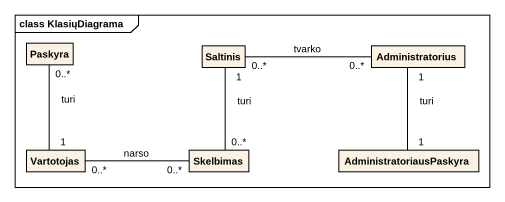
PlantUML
@startuml
mainframe class KlasiųDiagrama
hide circle
hide empty members
class Paskyra
class Saltinis
class Administratorius
class Vartotojas
class Skelbimas
class AdministratoriausPaskyra
Administratorius "0..*" -left- "0..*" Saltinis : tvarko
Administratorius "1" -- "1" AdministratoriausPaskyra : turi
Vartotojas "1" -up- "0..*" Paskyra : turi
Vartotojas "0..*" -right- "0..*" Skelbimas : narso
Skelbimas "0..*" -up- "1" Saltinis : turi
@enduml
